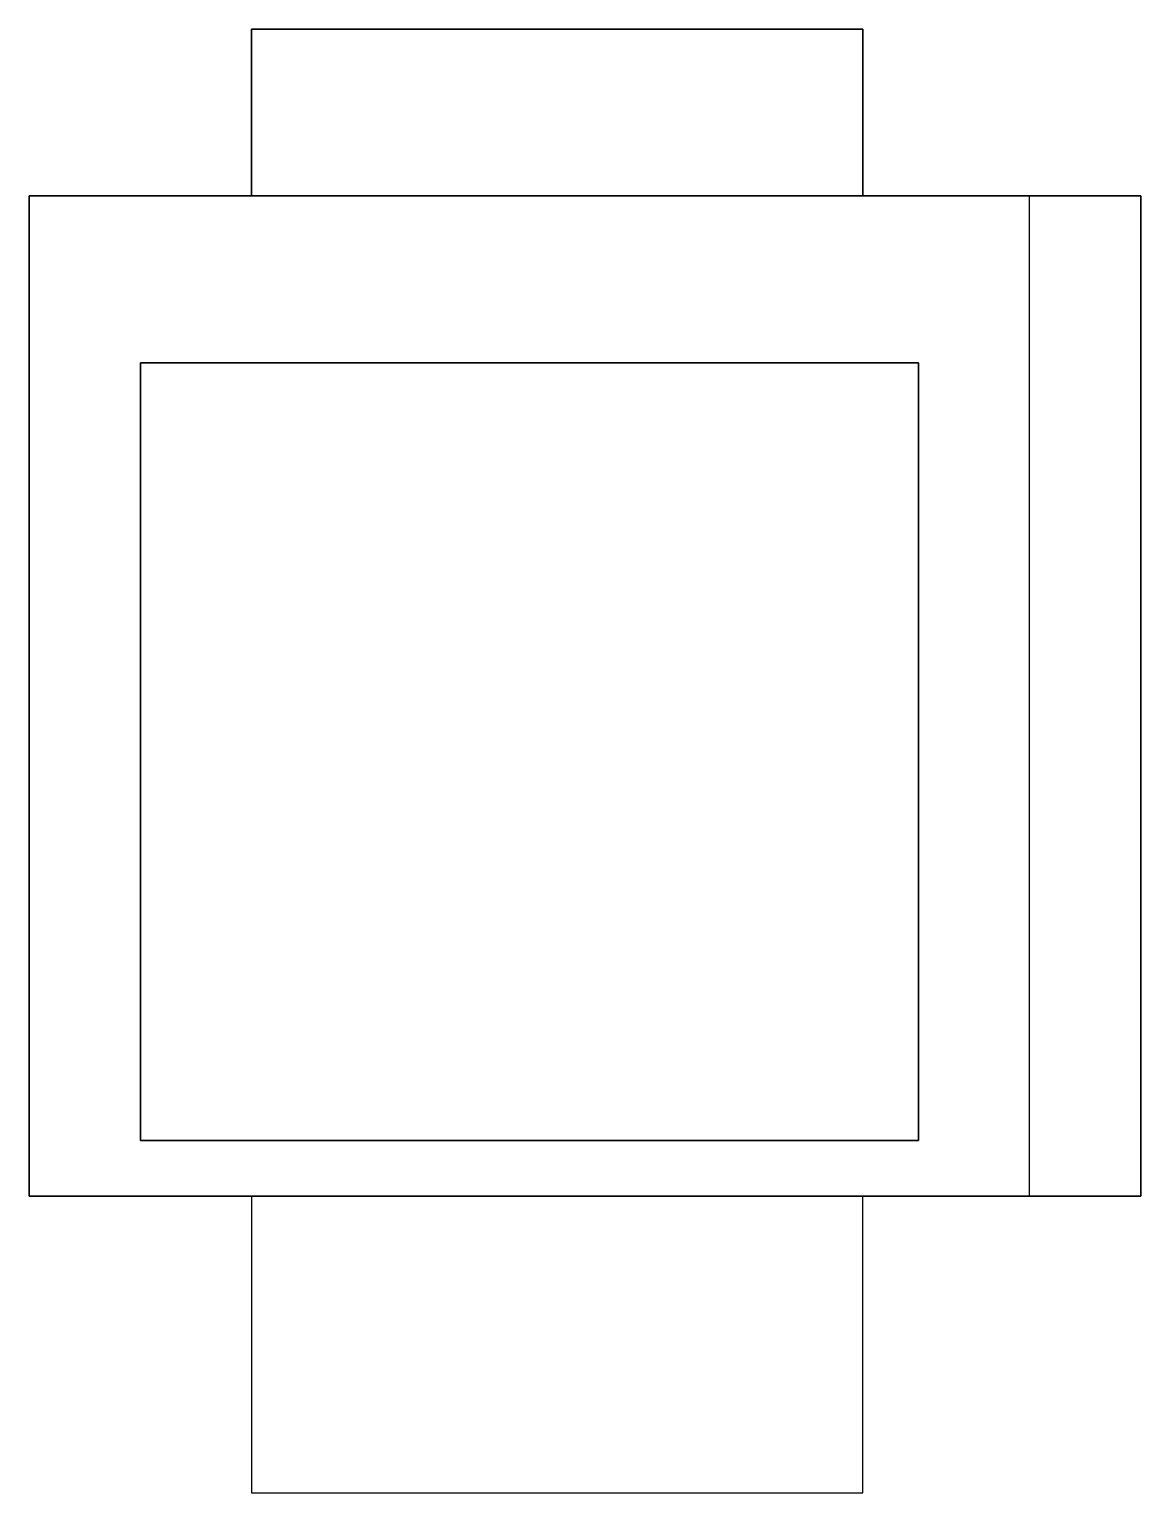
# Model space of a CAD drawing. Extents: x 0 to 1000, y -267 to 1050.
import ezdxf

# ---------------------------------------------------------------- set-up
doc = ezdxf.new("R2010")
doc.units = 0
doc.header["$MEASUREMENT"] = 0
doc.layers.add('3D', color=4, linetype='CONTINUOUS')

msp = doc.modelspace()

# ---------------------------------------------------------------- linework, layer by layer
at = {"layer": '3D', "linetype": 'CONTINUOUS'}
for points in [[(200, 1050, 300), (200, 1050, 250), (200, 900, 250), (200, 900, 300)], [(750, 1050, 250), (750, 1050, 300), (200, 1050, 300), (200, 1050, 250)], [(750, 900, 300), (200, 900, 300), (200, 1050, 300), (750, 1050, 300)], [(750, 900, 300), (750, 900, 250), (750, 1050, 250), (750, 1050, 300)], [(0, 0, 1000), (900, 0, 1000), (900, 900, 1000), (0, 900, 1000)], [(0, 900, 1000), (0, 900), (0, 0), (0, 0, 1000)], [(900, 900), (900, 900, 1000), (0, 900, 1000), (0, 900)], [(1000, 900, 900), (1000, 0, 900), (900, 0, 1000), (900, 900, 1000)], [(900, 900), (1000, 900), (1000, 900, 900), (900, 900, 1000)], [(1000, 0), (1000, 900), (1000, 900, 900), (1000, 0, 900)], [(100, 750, 1050), (100, 750, 1000), (100, 50, 1000), (100, 50, 1050)], [(800, 750, 1000), (800, 750, 1050), (100, 750, 1050), (100, 750, 1000)], [(100, 50, 1050), (100, 750, 1050), (800, 750, 1050), (800, 50, 1050)], [(800, 50, 1050), (800, 50, 1000), (800, 750, 1000), (800, 750, 1050)], [(100, 50, 1000), (100, 50, 1050), (800, 50, 1050), (800, 50, 1000)], [(0, 0), (0, 0, 1000), (900, 0, 1000), (900, 0)], [(900, 0), (1000, 0), (1000, 0, 900), (900, 0, 1000)], [(750, 0, 300), (200, 0, 300), (200, -266.8, 488.1), (750, -266.8, 488.1)]]:
    msp.add_3dface(points, dxfattribs=at)

doc.saveas('drawing.dxf')
